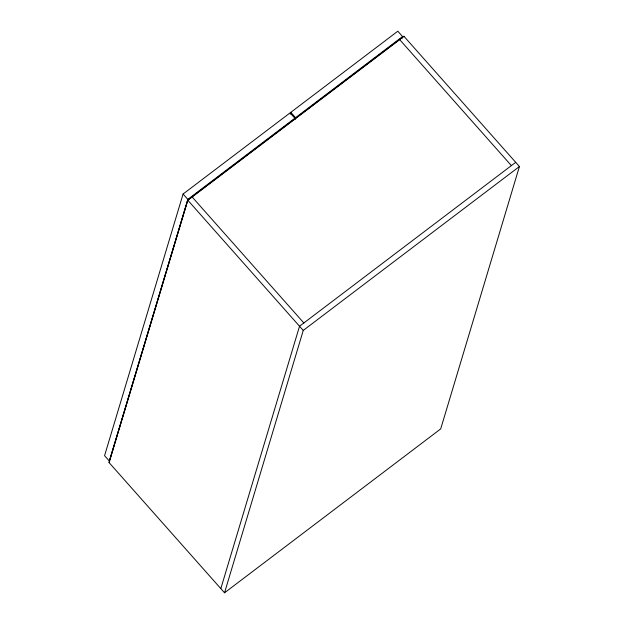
<?xml version="1.0" encoding="UTF-8"?>
<svg xmlns="http://www.w3.org/2000/svg" width="624" height="624" viewBox="0 0 624 624"><rect width="100%" height="100%" fill="white"/><g stroke="black" fill="none" stroke-linecap="round" stroke-linejoin="round"><path stroke-width="0.94" d="M183.082 194.017L104.575 455.668L109.325 461.019L187.824 199.368L294.832 118.232L290.082 112.882L183.082 194.017L187.824 199.368M187.707 200.117L108.989 462.485L224.531 592.8L440.708 428.891L519.425 166.522L403.884 36.208L187.707 200.117L303.248 330.431L224.531 592.8M109.114 462.626L187.832 200.257L404.009 36.348M290.246 114.2L290.807 112.336L397.816 31.2L402.558 36.551L401.996 38.415M294.996 119.551L295.55 117.686L402.558 36.551M220.818 588.611L299.528 326.243L515.705 162.334M303.248 330.431L519.425 166.522M399.555 39.484L511.384 165.61M290.807 112.336L295.55 117.686M192.028 196.841L303.857 322.967"/></g></svg>
